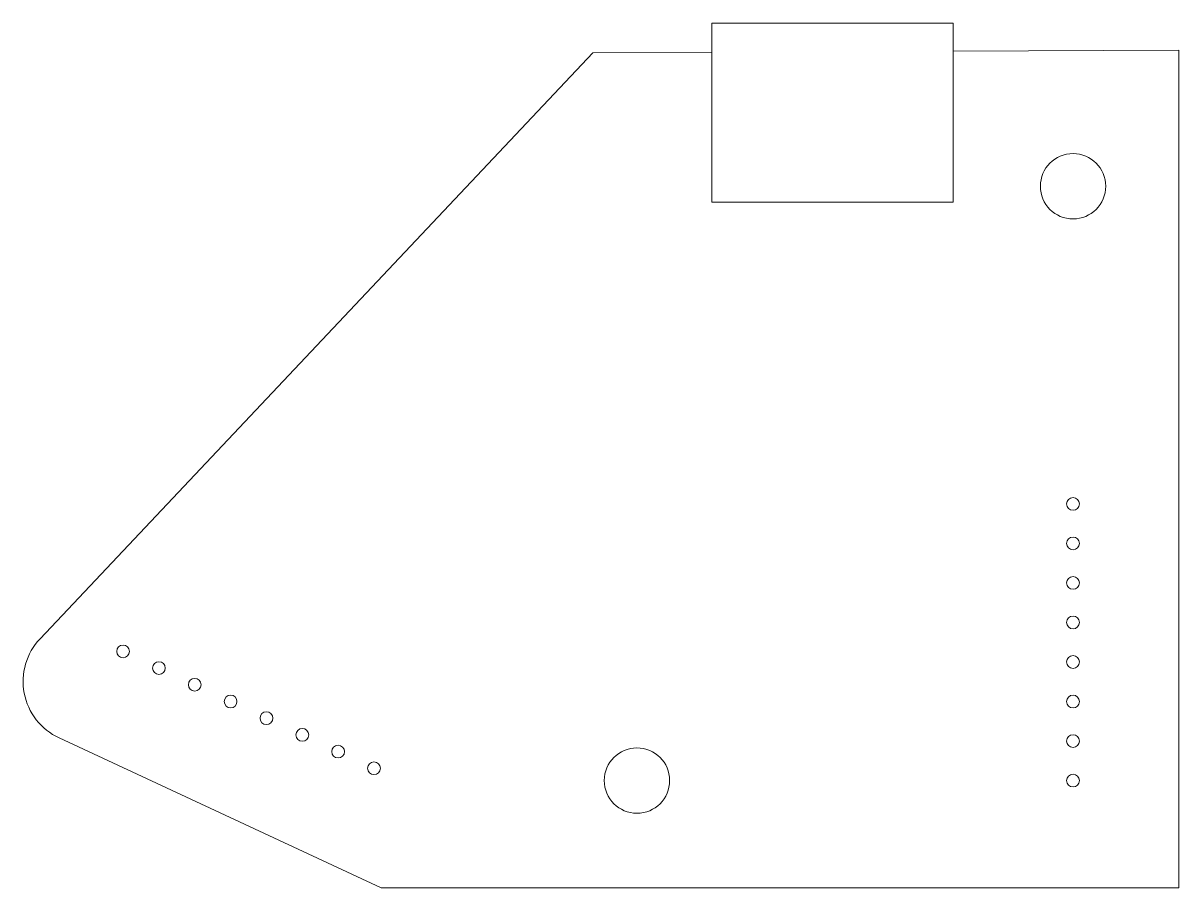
# Model space of a CAD drawing. Header units: millimetres. Extents: x 10.5 to 47.6, y -20.5 to 7.3.
import ezdxf

# ---------------------------------------------------------------- set-up
doc = ezdxf.new("R2010")
doc.units = ezdxf.units.MM

msp = doc.modelspace()

# ---------------------------------------------------------------- linework, layer by layer
at = {"color": 7, "linetype": 'Continuous', "lineweight": 15}
for p, q in [((32.63, 1.512), (32.63, 7.262)), ((32.63, 7.262), (40.377, 7.262)), ((40.377, 7.262), (40.377, 1.512)), ((28.806, 6.305), (32.63, 6.322)), ((40.377, 6.356), (47.63, 6.388)), ((47.63, 6.388), (47.63, -20.524)), ((11.049, -12.519), (28.806, 6.305)), ((40.377, 1.512), (32.63, 1.512)), ((22.005, -20.524), (11.659, -15.705)), ((47.63, -20.524), (22.005, -20.524))]:
    msp.add_line(p, q, dxfattribs=at)
for centre, radius in [((44.23, 2.02), 1.05), ((44.23, -8.186), 0.205), ((44.23, -9.456), 0.205), ((44.23, -10.726), 0.205), ((44.23, -11.996), 0.205), ((13.716, -12.926), 0.205), ((14.867, -13.462), 0.205), ((44.23, -13.266), 0.205), ((16.018, -13.998), 0.205), ((17.169, -14.535), 0.205), ((44.23, -14.536), 0.205), ((18.321, -15.071), 0.205), ((19.472, -15.607), 0.205), ((20.623, -16.144), 0.205), ((44.23, -15.806), 0.205), ((30.222, -17.076), 1.05), ((21.774, -16.68), 0.205), ((44.23, -17.076), 0.205)]:
    msp.add_circle(centre, radius, dxfattribs=at)
msp.add_arc((12.504, -13.892), 2, 136.671, 245.0213, dxfattribs=at)

doc.saveas('drawing.dxf')
